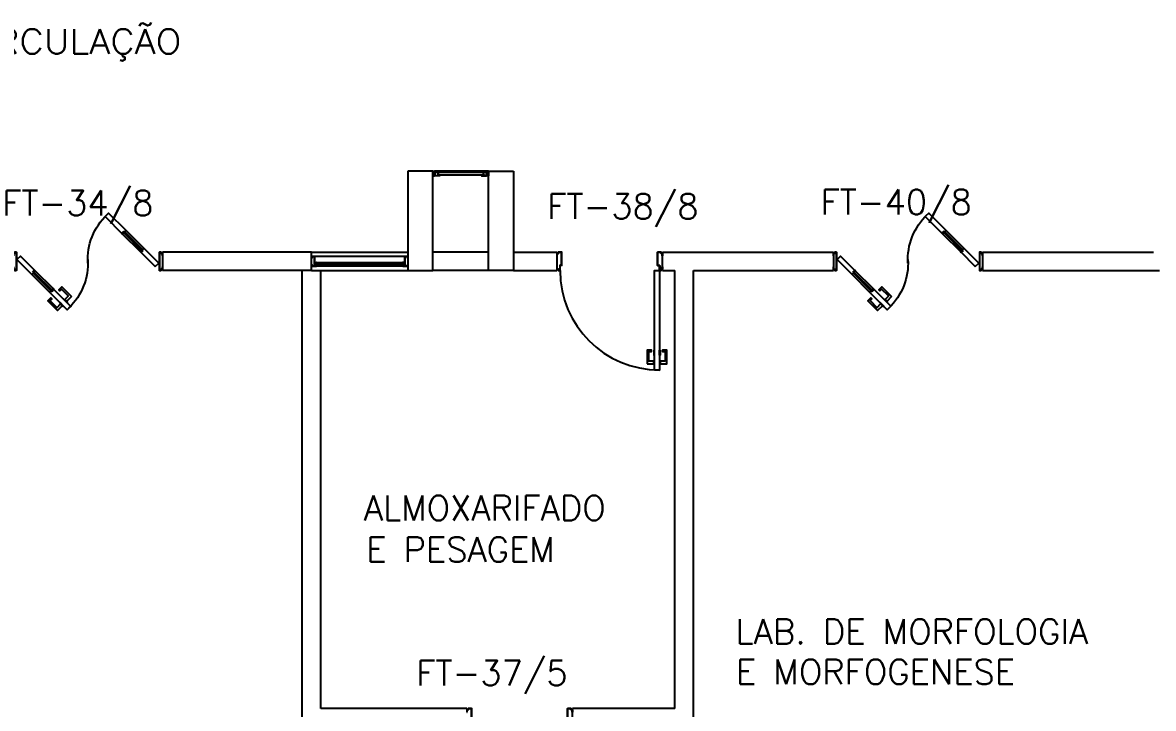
# Model space of a CAD drawing. Header units: millimetres. Extents: x 2686 to 2939, y 1294 to 1441.
# Drawn here: x 2763.17 to 2772.27, y 1399.72 to 1405.25 of the extents above; entities that cross this region are included whole.
import ezdxf

# ---------------------------------------------------------------- set-up
doc = ezdxf.new("R2010")
doc.units = ezdxf.units.MM
for name, color, linetype in [('AR-ALV', 2, 'Continuous'), ('AR-ESQ', 1, 'Continuous'), ('AR-ESTC', 3, 'Continuous'), ('AR-PEITORIL', 1, 'Continuous'), ('AR-PORTA', 1, 'Continuous'), ('AR-TXTCONG', 2, 'Continuous'), ('DT-ESQ-BAGUETE-C', 1, 'Continuous'), ('DT-ESQ-BAGUETE-V', 1, 'Continuous'), ('DT-ESQ-CHAPA DOBRADA-V', 1, 'Continuous'), ('DT-ESQ-MARCO-V', 1, 'Continuous'), ('DT-ESQ-PERFIL CADEIRA-C', 2, 'Continuous'), ('DT-ESQ-PERFIL CADEIRA-V', 2, 'Continuous'), ('DT-ESQ-PERFIL U-C', 2, 'Continuous'), ('DT-ESQ-VENEZIANA-C', 1, 'Continuous'), ('DT-ESQ-VENEZIANA-V', 1, 'Continuous'), ('DT-ESQ-VIDRO-C', 2, 'Continuous'), ('DT-TXTMOD', 1, 'Continuous'), ('ENDEREÇO', 2, 'Continuous'), ('maçaneta', 1, 'Continuous'), ('mov', 1, 'Continuous'), ('PM-PERFIL U-C', 2, 'Continuous'), ('PM-VIDRO', 2, 'Continuous'), ('pm1', 2, 'Continuous'), ('pm2', 2, 'Continuous'), ('TEXTO', 2, 'Continuous')]:
    doc.layers.add(name, color=color, linetype=linetype)
doc.styles.add('S10', font='simplex.shx', dxfattribs={"height": 0.1})
doc.styles.add('S16', font='simplex.shx', dxfattribs={"width": 1.1, "height": 0.16})
doc.styles.add('UNB-100', font='simplex.shx', dxfattribs={"height": 0.2})
doc.styles.add('UNB1-100', font='simplex.shx', dxfattribs={"height": 0.2})

# ---------------------------------------------------------------- blocks, each defined once
blk = doc.blocks.new('EF01-P')
at = {"layer": 'DT-ESQ-BAGUETE-C', "ltscale": 0.1}
for points in [[(0.0015, 0.035), (0.015, 0.035), (0.015, 0.0335), (0.0015, 0.0335), (0.0015, 0.005), (0.015, 0.005), (0.015, 0.0035), (0.0015, 0.0035, -0.414214), (0, 0.005), (0, 0.0335, -0.414214)], [(0.4485, 0.035), (0.435, 0.035), (0.435, 0.0335), (0.4485, 0.0335), (0.4485, 0.005), (0.435, 0.005), (0.435, 0.0035), (0.4485, 0.0035, 0.414214), (0.45, 0.005), (0.45, 0.0335, 0.414214)]]:
    blk.add_lwpolyline(points, format="xyb", close=True, dxfattribs=at)
at = {"layer": 'DT-ESQ-PERFIL CADEIRA-C', "ltscale": 0.1}
for points in [[(0.01, 0.0015), (0.01, 0.003), (0.0015, 0.003, 1), (0.0015, 0), (0.015, 0, 0.414214), (0.0165, 0.0015), (0.0165, 0.0335), (0.043, 0.0335)], [(0.043, 0.0065), (0.018, 0.0065), (0.018, 0.0165), (0.0165, 0.0165), (0.0165, 0.0065, 0.414214), (0.018, 0.005), (0.043, 0.005), (0.0565, 0.005, 1), (0.0565, 0.008), (0.043, 0.008), (0.043, 0.02), (0.043, 0.032), (0.0565, 0.032, 1), (0.0565, 0.035), (0.043, 0.035), (0.0165, 0.035, 0.414214), (0.015, 0.0335), (0.015, 0.0015), (0.0015, 0.0015)], [(0.0415, 0.02), (0.0415, 0.032, -0.414214), (0.043, 0.0335), (0.0565, 0.0335)], [(0.0415, 0.02), (0.0415, 0.008, 0.414214), (0.043, 0.0065), (0.0565, 0.0065)], [(0.407, 0.0065), (0.432, 0.0065), (0.432, 0.0165), (0.4335, 0.0165), (0.4335, 0.0065, -0.414214), (0.432, 0.005), (0.407, 0.005), (0.3935, 0.005, -1), (0.3935, 0.008), (0.407, 0.008), (0.407, 0.02), (0.407, 0.032), (0.3935, 0.032, -1), (0.3935, 0.035), (0.407, 0.035), (0.4335, 0.035, -0.414214), (0.435, 0.0335), (0.435, 0.0015), (0.4485, 0.0015)], [(0.4085, 0.02), (0.4085, 0.032, 0.414214), (0.407, 0.0335), (0.3935, 0.0335)], [(0.4085, 0.02), (0.4085, 0.008, -0.414214), (0.407, 0.0065), (0.3935, 0.0065)], [(0.44, 0.0015), (0.44, 0.003), (0.4485, 0.003, -1), (0.4485, 0), (0.435, 0, -0.414214), (0.4335, 0.0015), (0.4335, 0.0335), (0.407, 0.0335)]]:
    blk.add_lwpolyline(points, format="xyb", dxfattribs=at)
at = {"layer": 'DT-ESQ-PERFIL CADEIRA-V', "ltscale": 0.1}
blk.add_line((0.015, 0), (0.435, 0), dxfattribs=at)
at = {"layer": 'DT-ESQ-VENEZIANA-C', "ltscale": 0.1}
for p, q in [((0.043, 0.0105), (0.407, 0.0105)), ((0.043, 0.009), (0.407, 0.009))]:
    blk.add_line(p, q, dxfattribs=at)
at = {"layer": 'DT-ESQ-VENEZIANA-V', "ltscale": 0.1}
blk.add_line((0.043, 0.031), (0.407, 0.031), dxfattribs=at)
blk = doc.blocks.new('EF04A-P')
at = {"layer": 'DT-ESQ-BAGUETE-C', "ltscale": 0.1}
for points in [[(0.039, -0.05), (0.0255, -0.05), (0.0255, -0.0485), (0.039, -0.0485), (0.039, -0.0365), (0.0255, -0.0365), (0.0255, -0.035), (0.039, -0.035, -0.414214), (0.0405, -0.0365), (0.0405, -0.0485, -0.414214)], [(0.736, -0.05), (0.7495, -0.05), (0.7495, -0.0485), (0.736, -0.0485), (0.736, -0.0365), (0.7495, -0.0365), (0.7495, -0.035), (0.736, -0.035, 0.414214), (0.7345, -0.0365), (0.7345, -0.0485, 0.414214)]]:
    blk.add_lwpolyline(points, format="xyb", close=True, dxfattribs=at)
at = {"layer": 'DT-ESQ-BAGUETE-V', "ltscale": 0.1}
blk.add_line((0.736, -0.05), (0.039, -0.05), dxfattribs=at)
at = {"layer": 'DT-ESQ-CHAPA DOBRADA-V', "ltscale": 0.1}
blk.add_line((0.735, -0.067), (0.04, -0.067), dxfattribs=at)
at = {"layer": 'DT-ESQ-MARCO-V', "ltscale": 0.1}
for p, q in [((0.0235, -0.035), (0.7515, -0.035)), ((0.0235, -0.115), (0.7515, -0.115))]:
    blk.add_line(p, q, dxfattribs=at)
at = {"layer": 'DT-ESQ-PERFIL U-C', "ltscale": 0.1}
for points in [[(0.025, -0.0655), (0.025, -0.0655, 0.414214), (0.0235, -0.067), (0.0235, -0.1135), (0.0015, -0.1135), (0.0015, -0.1), (0, -0.1), (0, -0.1135, 0.414214), (0.0015, -0.115), (0.0235, -0.115, 0.414214), (0.025, -0.1135), (0.025, -0.067), (0.04, -0.067, 1), (0.04, -0.064), (0.025, -0.064), (0.025, -0.0365, 0.414214), (0.0235, -0.035), (0.0015, -0.035, 0.414214), (0, -0.0365), (0, -0.05), (0.0015, -0.05), (0.0015, -0.0365), (0.0235, -0.0365), (0.0235, -0.064, 0.414214), (0.025, -0.0655), (0.04, -0.0655)], [(0.75, -0.0655), (0.75, -0.0655, -0.414214), (0.7515, -0.067), (0.7515, -0.1135), (0.7735, -0.1135), (0.7735, -0.1), (0.775, -0.1), (0.775, -0.1135, -0.414214), (0.7735, -0.115), (0.7515, -0.115, -0.414214), (0.75, -0.1135), (0.75, -0.067), (0.735, -0.067, -1), (0.735, -0.064), (0.75, -0.064), (0.75, -0.0365, -0.414214), (0.7515, -0.035), (0.7735, -0.035, -0.414214), (0.775, -0.0365), (0.775, -0.05), (0.7735, -0.05), (0.7735, -0.0365), (0.7515, -0.0365), (0.7515, -0.064, -0.414214), (0.75, -0.0655), (0.735, -0.0655)]]:
    blk.add_lwpolyline(points, format="xyb", dxfattribs=at)
at = {"layer": 'DT-ESQ-VIDRO-C', "ltscale": 0.1}
blk.add_lwpolyline([(0.027, -0.062), (0.027, -0.052), (0.748, -0.052), (0.748, -0.062)], close=True, dxfattribs=at)
at = {"layer": 'DT-TXTMOD', "ltscale": 0.1, "style": 'S10', "flags": 3}
blk.add_attdef('EF04A', (0.05, 0), '', height=0.1, dxfattribs=at)
blk = doc.blocks.new('PM7B')
at = {"layer": 'maçaneta'}
for points in [[(0.7317, -0.2081), (0.7706, -0.247), (0.7848, -0.2329), (0.7576, -0.2056, -0.414214), (0.7576, -0.2035), (0.8131, -0.148), (0.8272, -0.1622), (0.8343, -0.1551), (0.8095, -0.1303)], [(0.806, -0.2824), (0.8449, -0.3213), (0.9227, -0.2435), (0.8979, -0.2187), (0.8908, -0.2258), (0.905, -0.2399), (0.8495, -0.2954, -0.414214), (0.8474, -0.2954), (0.8201, -0.2682)], [(0.8449, -0.3213), (0.806, -0.2824), (0.8201, -0.2682), (0.8474, -0.2954, 0.414214), (0.8495, -0.2954), (0.905, -0.2399), (0.8908, -0.2258), (0.8979, -0.2187), (0.9227, -0.2435)]]:
    blk.add_lwpolyline(points, format="xyb", close=True, dxfattribs=at)
for points in [[(0.7918, -0.2258), (0.7636, -0.2541), (0.7671, -0.2576), (0.7954, -0.2293)], [(0.7918, -0.2258), (0.7636, -0.2541), (0.7671, -0.2576), (0.7954, -0.2293)], [(0.8272, -0.2612), (0.7989, -0.2894), (0.7954, -0.2859), (0.8237, -0.2576)], [(0.8272, -0.2612), (0.7989, -0.2894), (0.7954, -0.2859), (0.8237, -0.2576)]]:
    blk.add_lwpolyline(points, close=True, dxfattribs=at)
at = {"layer": 'mov'}
for centre, start, end in [((0.0994, 0.0888), 356.80287, 46.39924), ((1.1006, 0.0612), 176.80287, 226.39924)]:
    blk.add_arc(centre, 0.5014, start, end, dxfattribs=at)
at = {"layer": 'PM-PERFIL U-C'}
for p, q in [((0, 0.12), (0, 0.1385)), ((0.002, 0.12), (0, 0.12)), ((0.0015, 0.14), (0.01, 0.14)), ((0.0105, 0.138), (0.002, 0.138)), ((0.002, 0.138), (0.002, 0.12)), ((0.01, 0.14), (0.01, 0.1485)), ((0.0115, 0.15), (0.0235, 0.15)), ((0.023, 0.148), (0.012, 0.148)), ((0.012, 0.148), (0.012, 0.1395)), ((0.023, 0.148), (0.023, 0.002)), ((0.025, 0.1485), (0.025, 0.0015)), ((1.175, 0.1485), (1.175, 0.0015)), ((1.1885, 0.15), (1.1765, 0.15)), ((1.177, 0.148), (1.188, 0.148)), ((1.177, 0.148), (1.177, 0.002)), ((1.188, 0.148), (1.188, 0.1395)), ((1.1895, 0.138), (1.198, 0.138)), ((1.19, 0.14), (1.19, 0.1485)), ((1.1985, 0.14), (1.19, 0.14)), ((1.198, 0.138), (1.198, 0.12)), ((1.198, 0.12), (1.2, 0.12)), ((1.2, 0.12), (1.2, 0.1385)), ((0, 0.0115), (0, 0.03)), ((0, 0.03), (0.002, 0.03)), ((0.01, 0.01), (0.0015, 0.01)), ((0.002, 0.03), (0.002, 0.012)), ((0.002, 0.012), (0.0105, 0.012)), ((0.01, 0.0015), (0.01, 0.01)), ((0.0235, 0), (0.0115, 0)), ((0.012, 0.0105), (0.012, 0.002)), ((0.012, 0.002), (0.023, 0.002)), ((1.1765, 0), (1.1885, 0)), ((1.188, 0.002), (1.177, 0.002)), ((1.188, 0.0105), (1.188, 0.002)), ((1.198, 0.012), (1.1895, 0.012)), ((1.19, 0.01), (1.1985, 0.01)), ((1.19, 0.0015), (1.19, 0.01)), ((1.198, 0.03), (1.198, 0.012)), ((1.2, 0.03), (1.198, 0.03)), ((1.2, 0.0115), (1.2, 0.03))]:
    blk.add_line(p, q, dxfattribs=at)
for centre, start, end in [((0.0015, 0.1385), 90, 180), ((0.0115, 0.1485), 90, 180), ((0.0105, 0.1395), 270, 0), ((0.0235, 0.1485), 0, 90), ((1.1765, 0.1485), 90, 180), ((1.1895, 0.1395), 180, 270), ((1.1885, 0.1485), 0, 90), ((1.1985, 0.1385), 0, 90), ((0.0015, 0.0115), 180, 270), ((0.0115, 0.0015), 180, 270), ((0.0105, 0.0105), 0, 90), ((0.0235, 0.0015), 269.93864, 0), ((1.1765, 0.0015), 180, 270.06136), ((1.1895, 0.0105), 90, 180), ((1.1885, 0.0015), 270, 0), ((1.1985, 0.0115), 270, 0)]:
    blk.add_arc(centre, 0.0015, start, end, dxfattribs=at)
at = {"layer": 'PM-VIDRO'}
for p, q in [((0.1607, 0.1707), (0.3021, 0.3122)), ((0.3092, 0.3051), (0.1677, 0.1637)), ((0.8908, -0.1551), (1.0323, -0.0137)), ((1.0393, -0.0207), (0.8979, -0.1622))]:
    blk.add_line(p, q, dxfattribs=at)
at = {"layer": 'pm1'}
for p, q in [((0.3021, 0.3122), (0.2915, 0.3228)), ((0.3021, 0.3122), (0.3092, 0.3192)), ((0.3268, 0.3016), (0.3092, 0.3192)), ((0.3162, 0.3122), (0.3092, 0.3051)), ((0.3198, 0.2945), (0.3092, 0.3051)), ((0.3268, 0.3016), (0.3198, 0.2945)), ((0.0296, 0.0609), (0.1501, 0.1813)), ((0.1783, 0.1531), (0.0579, 0.0326)), ((0.1501, 0.1813), (0.1607, 0.1707)), ((0.1536, 0.1637), (0.1607, 0.1707)), ((0.1713, 0.146), (0.1536, 0.1637)), ((0.1677, 0.1637), (0.1607, 0.1566)), ((0.1677, 0.1637), (0.1783, 0.1531)), ((0.1783, 0.1531), (0.1713, 0.146)), ((0.0579, 0.0326), (0.0296, 0.0609)), ((1.0217, -0.0031), (1.0287, 0.004)), ((1.0287, 0.004), (1.0464, -0.0137)), ((1.0323, -0.0137), (1.0393, -0.0066)), ((1.0464, -0.0137), (1.0393, -0.0207)), ((0.8732, -0.1516), (0.8802, -0.1445)), ((0.8732, -0.1516), (0.8908, -0.1692)), ((0.8802, -0.1445), (0.8908, -0.1551)), ((0.8838, -0.1622), (0.8908, -0.1551)), ((0.8979, -0.1622), (0.8908, -0.1692)), ((0.8979, -0.1622), (0.9085, -0.1728))]:
    blk.add_line(p, q, dxfattribs=at)
for points in [[(0.2915, 0.3228), (0.4329, 0.4642), (0.4612, 0.4359), (0.3198, 0.2945)], [(1.0323, -0.0137), (1.0217, -0.0031), (1.1421, 0.1174), (1.1704, 0.0891), (1.0499, -0.0313), (1.0393, -0.0207)], [(0.9085, -0.1728), (0.7671, -0.3142), (0.7388, -0.2859), (0.8732, -0.1516)]]:
    blk.add_lwpolyline(points, dxfattribs=at)
at = {"layer": 'pm2', "color": 1}
for p, q in [((0.1501, 0.1813), (0.2915, 0.3228)), ((0.3198, 0.2945), (0.1783, 0.1531)), ((0.8802, -0.1445), (1.0217, -0.0031)), ((1.0499, -0.0313), (0.9085, -0.1728))]:
    blk.add_line(p, q, dxfattribs=at)
blk = doc.blocks.new('PM3B')
at = {"layer": 'maçaneta'}
for points in [[(0.02, 0.9), (-0.035, 0.9), (-0.035, 0.79), (0, 0.79), (0, 0.8), (-0.02, 0.8), (-0.02, 0.8785, -0.414214), (-0.0185, 0.88), (0.02, 0.88)], [(0.125, 0.9), (0.07, 0.9), (0.07, 0.88), (0.1085, 0.88, -0.414214), (0.11, 0.8785), (0.11, 0.8), (0.09, 0.8), (0.09, 0.79), (0.125, 0.79)]]:
    blk.add_lwpolyline(points, format="xyb", close=True, dxfattribs=at)
for points in [[(0.02, 0.79), (0.02, 0.83), (0.025, 0.83), (0.025, 0.79)], [(0.07, 0.79), (0.07, 0.83), (0.065, 0.83), (0.065, 0.79)]]:
    blk.add_lwpolyline(points, close=True, dxfattribs=at)
at = {"layer": 'mov'}
blk.add_arc((0.025, 0.15), 0.8, 0, 90, dxfattribs=at)
at = {"layer": 'PM-PERFIL U-C'}
for p, q in [((0, 0.12), (0, 0.1385)), ((0.002, 0.12), (0, 0.12)), ((0.0015, 0.14), (0.01, 0.14)), ((0.002, 0.138), (0.002, 0.12)), ((0.0105, 0.138), (0.002, 0.138)), ((0.01, 0.14), (0.01, 0.1485)), ((0.0115, 0.15), (0.0235, 0.15)), ((0.012, 0.148), (0.012, 0.1395)), ((0.023, 0.148), (0.012, 0.148)), ((0.023, 0.1085), (0.023, 0.148)), ((0.038, 0.107), (0.0245, 0.107)), ((0.025, 0.1485), (0.025, 0.109)), ((0.0385, 0.109), (0.025, 0.109)), ((0.038, 0.107), (0.038, 0.002)), ((0.04, 0.1075), (0.04, 0.0015)), ((0.81, 0.1075), (0.81, 0.0015)), ((0.8115, 0.109), (0.825, 0.109)), ((0.812, 0.107), (0.8255, 0.107)), ((0.812, 0.107), (0.812, 0.002)), ((0.825, 0.1485), (0.825, 0.109)), ((0.8385, 0.15), (0.8265, 0.15)), ((0.827, 0.148), (0.838, 0.148)), ((0.827, 0.1085), (0.827, 0.148)), ((0.838, 0.148), (0.838, 0.1395)), ((0.8395, 0.138), (0.848, 0.138)), ((0.84, 0.14), (0.84, 0.1485)), ((0.8485, 0.14), (0.84, 0.14)), ((0.848, 0.138), (0.848, 0.12)), ((0.848, 0.12), (0.85, 0.12)), ((0.85, 0.12), (0.85, 0.1385)), ((0, 0.03), (0.002, 0.03)), ((0, 0.0115), (0, 0.03)), ((0.01, 0.01), (0.0015, 0.01)), ((0.002, 0.03), (0.002, 0.012)), ((0.002, 0.012), (0.0105, 0.012)), ((0.01, 0.0015), (0.01, 0.01)), ((0.0385, 0), (0.0115, 0)), ((0.012, 0.0105), (0.012, 0.002)), ((0.012, 0.002), (0.038, 0.002)), ((0.8115, 0), (0.8385, 0)), ((0.838, 0.002), (0.812, 0.002)), ((0.838, 0.0105), (0.838, 0.002)), ((0.848, 0.012), (0.8395, 0.012)), ((0.84, 0.0015), (0.84, 0.01)), ((0.84, 0.01), (0.8485, 0.01)), ((0.85, 0.03), (0.848, 0.03)), ((0.848, 0.03), (0.848, 0.012)), ((0.85, 0.0115), (0.85, 0.03))]:
    blk.add_line(p, q, dxfattribs=at)
for centre, start, end in [((0.0015, 0.1385), 90, 180), ((0.0115, 0.1485), 90, 180), ((0.0105, 0.1395), 270, 0), ((0.0245, 0.1085), 180, 270), ((0.0235, 0.1485), 360, 90), ((0.0385, 0.1075), 0, 90), ((0.8115, 0.1075), 90, 180), ((0.8265, 0.1485), 90, 180), ((0.8255, 0.1085), 270, 0), ((0.8395, 0.1395), 180, 270), ((0.8385, 0.1485), 0, 90), ((0.8485, 0.1385), 0, 90), ((0.0015, 0.0115), 180, 270), ((0.0115, 0.0015), 180, 270), ((0.0105, 0.0105), 0, 90), ((0.0385, 0.0015), 269.93864, 0), ((0.8115, 0.0015), 180, 270.06136), ((0.8395, 0.0105), 90, 180), ((0.8385, 0.0015), 270, 0), ((0.8485, 0.0115), 270, 0)]:
    blk.add_arc(centre, 0.0015, start, end, dxfattribs=at)
at = {"layer": 'pm1'}
blk.add_lwpolyline([(0.065, 0.95), (0.065, 0.15), (0.025, 0.15), (0.025, 0.95)], close=True, dxfattribs=at)
blk = doc.blocks.new('PM3')
at = {"layer": 'maçaneta'}
for points in [[(0.02, 0.825), (-0.035, 0.825), (-0.035, 0.715), (0, 0.715), (0, 0.725), (-0.02, 0.725), (-0.02, 0.8035, -0.414214), (-0.0185, 0.805), (0.02, 0.805)], [(0.125, 0.825), (0.07, 0.825), (0.07, 0.805), (0.1085, 0.805, -0.414214), (0.11, 0.8035), (0.11, 0.725), (0.09, 0.725), (0.09, 0.715), (0.125, 0.715)]]:
    blk.add_lwpolyline(points, format="xyb", close=True, dxfattribs=at)
for points in [[(0.02, 0.715), (0.02, 0.755), (0.025, 0.755), (0.025, 0.715)], [(0.07, 0.715), (0.07, 0.755), (0.065, 0.755), (0.065, 0.715)]]:
    blk.add_lwpolyline(points, close=True, dxfattribs=at)
at = {"layer": 'mov'}
blk.add_arc((0.025, 0.075), 0.8, 0, 90, dxfattribs=at)
at = {"layer": 'PM-PERFIL U-C'}
for p, q in [((0, 0.045), (0, 0.0635)), ((0.002, 0.045), (0, 0.045)), ((0.0015, 0.065), (0.01, 0.065)), ((0.002, 0.063), (0.002, 0.045)), ((0.0105, 0.063), (0.002, 0.063)), ((0.01, 0.065), (0.01, 0.0735)), ((0.0115, 0.075), (0.0235, 0.075)), ((0.012, 0.073), (0.012, 0.0645)), ((0.023, 0.073), (0.012, 0.073)), ((0.023, 0.0335), (0.023, 0.073)), ((0.038, 0.032), (0.0245, 0.032)), ((0.025, 0.0735), (0.025, 0.034)), ((0.0385, 0.034), (0.025, 0.034)), ((0.038, 0.032), (0.038, -0.073)), ((0.04, 0.0325), (0.04, -0.0735)), ((0.81, 0.0325), (0.81, -0.0735)), ((0.8115, 0.034), (0.825, 0.034)), ((0.812, 0.032), (0.8255, 0.032)), ((0.812, 0.032), (0.812, -0.073)), ((0.825, 0.0735), (0.825, 0.034)), ((0.8385, 0.075), (0.8265, 0.075)), ((0.827, 0.073), (0.838, 0.073)), ((0.827, 0.0335), (0.827, 0.073)), ((0.838, 0.073), (0.838, 0.0645)), ((0.8395, 0.063), (0.848, 0.063)), ((0.84, 0.065), (0.84, 0.0735)), ((0.8485, 0.065), (0.84, 0.065)), ((0.848, 0.063), (0.848, 0.045)), ((0.848, 0.045), (0.85, 0.045)), ((0.85, 0.045), (0.85, 0.0635)), ((0, -0.045), (0.002, -0.045)), ((0, -0.0635), (0, -0.045)), ((0.01, -0.065), (0.0015, -0.065)), ((0.002, -0.045), (0.002, -0.063)), ((0.002, -0.063), (0.0105, -0.063)), ((0.01, -0.0735), (0.01, -0.065)), ((0.0385, -0.075), (0.0115, -0.075)), ((0.012, -0.0645), (0.012, -0.073)), ((0.012, -0.073), (0.038, -0.073)), ((0.8115, -0.075), (0.8385, -0.075)), ((0.838, -0.073), (0.812, -0.073)), ((0.838, -0.0645), (0.838, -0.073)), ((0.848, -0.063), (0.8395, -0.063)), ((0.84, -0.0735), (0.84, -0.065)), ((0.84, -0.065), (0.8485, -0.065)), ((0.85, -0.045), (0.848, -0.045)), ((0.848, -0.045), (0.848, -0.063)), ((0.85, -0.0635), (0.85, -0.045))]:
    blk.add_line(p, q, dxfattribs=at)
for centre, start, end in [((0.0015, 0.0635), 90, 180), ((0.0115, 0.0735), 90, 180), ((0.0105, 0.0645), 270, 0), ((0.0245, 0.0335), 180, 270), ((0.0235, 0.0735), 360, 90), ((0.0385, 0.0325), 0, 90), ((0.8115, 0.0325), 90, 180), ((0.8265, 0.0735), 90, 180), ((0.8255, 0.0335), 270, 0), ((0.8395, 0.0645), 180, 270), ((0.8385, 0.0735), 0, 90), ((0.8485, 0.0635), 0, 90), ((0.0015, -0.0635), 180, 270), ((0.0115, -0.0735), 180, 270), ((0.0105, -0.0645), 0, 90), ((0.0385, -0.0735), 269.93864, 0), ((0.8115, -0.0735), 180, 270.06136), ((0.8395, -0.0645), 90, 180), ((0.8385, -0.0735), 270, 0), ((0.8485, -0.0635), 270, 0)]:
    blk.add_arc(centre, 0.0015, start, end, dxfattribs=at)
at = {"layer": 'pm1'}
blk.add_lwpolyline([(0.065, 0.875), (0.065, 0.075), (0.025, 0.075), (0.025, 0.875)], close=True, dxfattribs=at)

msp = doc.modelspace()

# ---------------------------------------------------------------- linework, layer by layer
at = {"layer": 'AR-ALV'}
for p, q in [((2764.2957, 1403.3999), (2764.2957, 1403.2499)), ((2765.4957, 1403.3999), (2764.2957, 1403.3999)), ((2765.4957, 1403.2499), (2765.4957, 1403.3999)), ((2766.9207, 1403.3999), (2766.4707, 1403.3999)), ((2767.1207, 1403.3999), (2767.4707, 1403.3999)), ((2767.4707, 1403.3999), (2767.4707, 1403.2499)), ((2768.3207, 1403.3999), (2769.6957, 1403.3999)), ((2768.3207, 1403.2499), (2768.3207, 1403.3999)), ((2769.6957, 1403.3999), (2769.6957, 1403.2499)), ((2770.8957, 1403.3999), (2772.2707, 1403.3999)), ((2770.8957, 1403.3999), (2770.8957, 1403.2499)), ((2765.4957, 1403.2499), (2764.2957, 1403.2499)), ((2765.4207, 1394.9249), (2765.4207, 1403.2499)), ((2765.5707, 1399.7249), (2765.5707, 1403.2499)), ((2766.9207, 1403.2499), (2766.4707, 1403.2499)), ((2767.1207, 1403.2499), (2767.4707, 1403.2499)), ((2768.3207, 1403.2499), (2768.4207, 1403.2499)), ((2768.4207, 1399.7249), (2768.4207, 1403.2499)), ((2768.5707, 1394.9249), (2768.5707, 1403.2499)), ((2768.5707, 1403.2499), (2769.6957, 1403.2499)), ((2770.8957, 1403.2499), (2772.3207, 1403.2499)), ((2766.7457, 1399.7249), (2765.5707, 1399.7249)), ((2767.5957, 1399.5749), (2767.5957, 1399.7249)), ((2768.4207, 1399.7249), (2767.5957, 1399.7249))]:
    msp.add_line(p, q, dxfattribs=at)
at = {"layer": 'AR-ESTC'}
for p, q in [((2766.4707, 1404.0499), (2766.2707, 1404.0499)), ((2766.2707, 1404.0499), (2766.2707, 1403.2499)), ((2766.4707, 1403.2499), (2766.4707, 1404.0499)), ((2766.9207, 1404.0499), (2767.1207, 1404.0499)), ((2766.9207, 1403.2499), (2766.9207, 1404.0499)), ((2767.1207, 1404.0499), (2767.1207, 1403.2499)), ((2766.2707, 1403.2499), (2766.4707, 1403.2499)), ((2767.1207, 1403.2499), (2766.9207, 1403.2499))]:
    msp.add_line(p, q, dxfattribs=at)
at = {"layer": 'AR-PEITORIL'}
for p, q in [((2765.4957, 1403.3999), (2766.2707, 1403.3999)), ((2765.4957, 1403.2499), (2766.2707, 1403.2499))]:
    msp.add_line(p, q, dxfattribs=at)

# ---------------------------------------------------------------- block references
at = {"layer": 'AR-ESQ', "rotation": 180}
for name, p in [('EF01-P', (2766.9207, 1404.0499)), ('EF04A-P', (2766.2707, 1403.2499))]:
    msp.add_blockref(name, p, dxfattribs=at)
at = {"layer": 'AR-PORTA', "xscale": -1}
for p in [(2764.2957, 1403.2499), (2770.8957, 1403.2499)]:
    msp.add_blockref('PM7B', p, dxfattribs=at)
at = {"layer": 'AR-PORTA', "rotation": 180}
msp.add_blockref('PM3B', (2768.3207, 1403.3999), dxfattribs=at)
at = {"layer": 'AR-PORTA', "xscale": -1, "rotation": 180}
msp.add_blockref('PM3', (2766.7457, 1399.6499), dxfattribs=at)

# ---------------------------------------------------------------- texts
at = {"layer": 'AR-TXTCONG', "style": 'S16', "width": 1.1}
msp.add_text('CIRCULAÇÃO', height=0.1989, dxfattribs=at).set_placement((2762.6766, 1404.9965))
at = {"layer": 'ENDEREÇO', "style": 'UNB1-100'}
for s, p in [('FT-34/8', (2763.0067, 1403.6947)), ('FT-38/8', (2767.3935, 1403.6684)), ('FT-40/8', (2769.5927, 1403.7024)), ('FT-37/5', (2766.3395, 1399.9099))]:
    msp.add_text(s, height=0.2, dxfattribs=at).set_placement(p)
at = {"layer": 'TEXTO', "style": 'UNB-100'}
for s, p in [('ALMOXARIFADO', (2765.9174, 1401.2384)), ('E PESAGEM', (2765.9374, 1400.905)), ('LAB. DE MORFOLOGIA', (2768.9086, 1400.2437)), ('E MORFOGENESE', (2768.9119, 1399.9195))]:
    msp.add_text(s, height=0.2, dxfattribs=at).set_placement(p)

doc.saveas('drawing.dxf')
